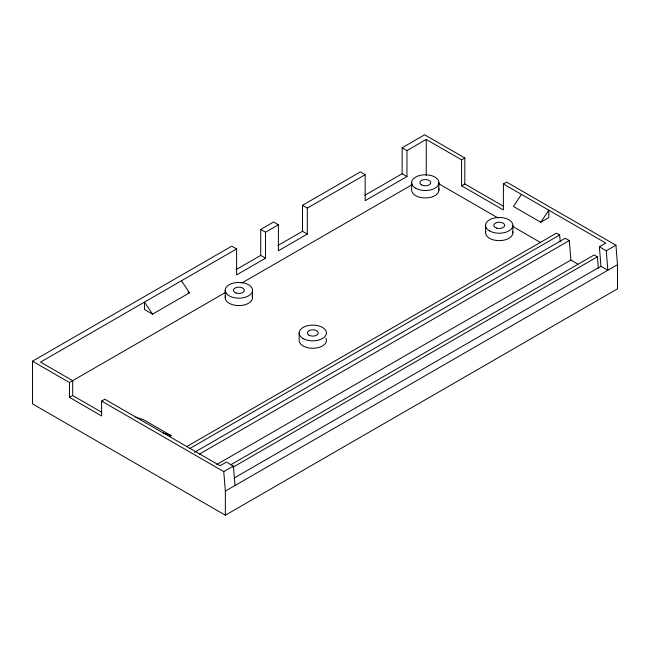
<?xml version="1.0" encoding="UTF-8"?>
<svg xmlns="http://www.w3.org/2000/svg" width="650" height="650" viewBox="0 0 650 650"><rect width="100%" height="100%" fill="white"/><g stroke="black" fill="none" stroke-linecap="round" stroke-linejoin="round"><path stroke-width="0.97" d="M521.487 194.407L513.451 206.472L540.776 222.243L548.811 217.604L548.811 210.186L540.776 222.243M461.606 159.835L461.606 185.819L503.392 209.942L503.392 183.966L506.61 182.106L615.924 245.221L617.5 264.688L617.5 288.811L225.355 515.214L32.5 403.869L32.5 361.189L231.782 246.131L236.608 248.918L236.608 274.893L265.533 258.196L265.533 232.213L278.395 224.786L278.395 250.77L307.32 234.065L307.32 208.089L365.178 174.688L365.178 200.663L406.965 176.54L406.965 150.556L426.254 139.425L461.606 159.835L464.823 157.982L464.823 183.966L503.124 206.074M236.169 269.579L260.715 255.409L260.715 229.426L273.569 222.007L278.395 224.786M277.956 245.456L302.502 231.286L302.502 205.303L360.36 171.901L365.178 174.688M364.707 195.366L402.147 173.753L402.147 147.778L424.645 134.786L464.823 157.982M236.608 248.918L40.536 362.115L72.678 380.673L72.678 395.517L101.343 412.067M152.523 314.161L144.487 302.096L144.487 309.522L152.523 314.161L189.491 292.817L181.456 280.759M32.5 361.189L69.461 382.525L225.924 292.199M241.743 283.067L412.189 184.657M69.461 382.525L69.461 397.377L72.678 395.517M461.606 185.819L464.823 183.966M69.461 397.377L101.603 415.935L101.603 401.082L104.821 399.23L220.057 465.757L226.484 462.044L233.391 466.034L234.999 485.526M169.52 436.581L171.129 435.654L143.804 419.884L135.769 417.097M186.526 446.696L556.433 233.139L559.642 234.999L560.219 241.824M189.743 448.557L559.642 234.999M194.488 452.311L565.264 238.241L569.286 240.565L570.895 260.049L577.801 264.038M199.388 454.122L569.286 240.565M216.807 464.474L570.895 260.049M599.373 246.797L606.279 250.786L607.856 270.254L600.949 266.264L599.373 246.797L605.8 243.084L503.392 183.966M230.449 464.953L594.197 254.946L597.407 256.799L598.374 268.491M101.603 401.082L223.746 471.608L233.391 466.034M606.279 250.786L615.924 245.221M232.781 467.317L597.407 256.799M234.244 477.977L600.949 266.264M225.355 515.214L225.355 491.091L617.5 264.688M163.093 432.876L171.129 435.654M402.147 147.778L406.965 150.556M438.482 183.601L497.892 217.904M512.744 226.476L540.702 242.621M402.147 173.753L406.965 176.54M302.502 205.303L307.32 208.089M302.502 231.286L307.32 234.065M260.715 229.426L265.533 232.213M260.715 255.409L265.533 258.196M187.882 291.891L189.491 292.817M223.746 471.608L225.355 491.091M512.858 225.339L512.858 232.765M485.582 225.339L485.582 232.765M438.929 182.658L438.929 190.084M426.254 139.425L426.254 175.541M411.653 182.658L411.653 190.084A13.634 7.873 0 0 0 427.074 197.893A13.634 7.873 0 0 0 438.466 188.045M299.154 332.979L299.154 340.397A13.634 7.873 0 0 0 314.576 348.205A13.634 7.873 0 0 0 325.967 338.358M252.501 290.29A13.634 7.873 0 0 1 232.042 297.115A13.634 7.873 0 0 1 232.042 283.473A13.634 7.873 0 0 1 252.501 290.29L252.501 297.716M225.225 290.29L225.225 297.716M252.037 295.677A13.634 7.873 0 0 1 238.867 305.589A13.634 7.873 0 0 1 225.688 295.677M512.647 231.4A13.634 7.873 0 0 1 499.224 240.638A13.634 7.873 0 0 1 485.794 231.4M303.152 338.544A13.634 7.873 0 0 0 325.967 335.01A13.634 7.873 0 0 0 309.262 325.374A13.634 7.873 0 0 0 303.152 338.544M415.651 188.224A13.634 7.873 0 0 0 438.466 184.697A13.634 7.873 0 0 0 421.761 175.053A13.634 7.873 0 0 0 415.651 188.224M489.58 230.912A13.634 7.873 0 0 0 512.395 227.378A13.634 7.873 0 0 0 495.69 217.734A13.634 7.873 0 0 0 489.58 230.912M421.436 184.884A5.452 3.152 0 0 0 430.56 183.479A5.452 3.152 0 0 0 423.881 179.619A5.452 3.152 0 0 0 421.436 184.884M496.511 228.077A5.452 3.152 0 0 0 504.692 225.355A5.452 3.152 0 0 0 496.511 222.625A5.452 3.152 0 0 0 496.511 228.077M308.937 335.205A5.452 3.152 0 0 0 318.061 333.791A5.452 3.152 0 0 0 311.382 329.932A5.452 3.152 0 0 0 308.937 335.205M236.039 292.988A5.452 3.152 0 0 0 244.319 290.363A5.452 3.152 0 0 0 236.234 287.536A5.452 3.152 0 0 0 236.039 292.988"/></g></svg>
